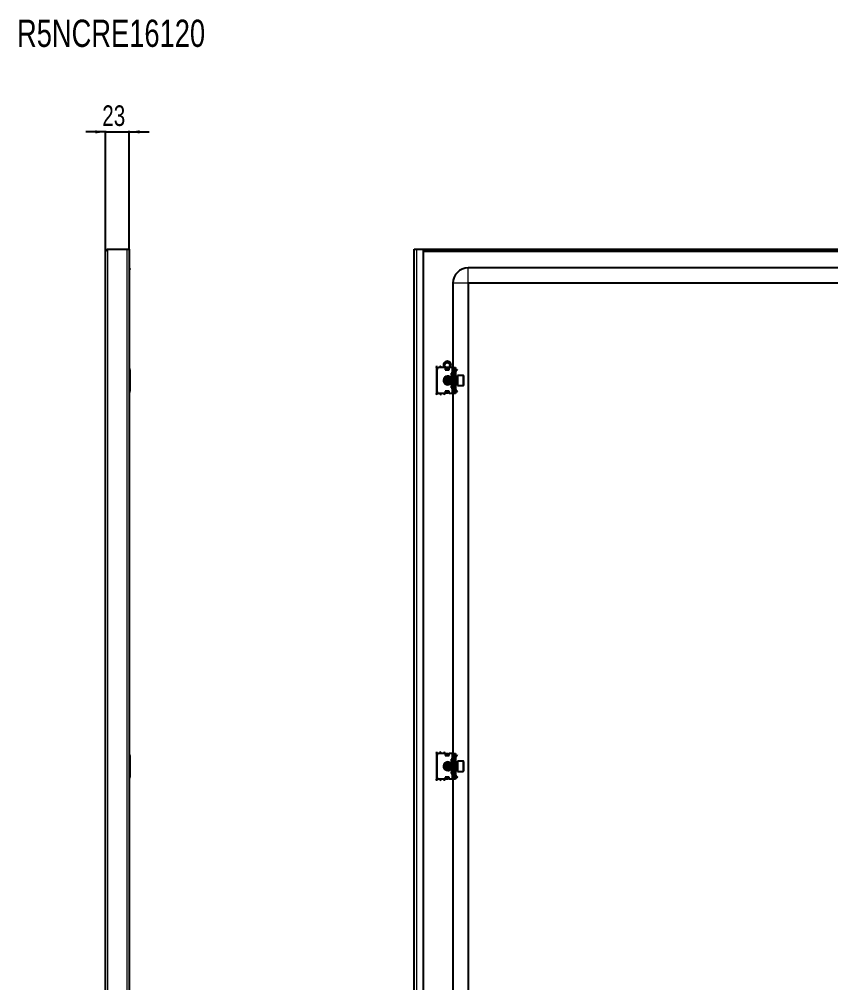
# Model space of a CAD drawing. Header units: millimetres. Extents: x -918 to 2356, y -718 to 1192.
# Drawn here: x 778 to 1567, y 255 to 1192 of the extents above; entities that cross this region are included whole.
import ezdxf

# ---------------------------------------------------------------- set-up
doc = ezdxf.new("R2010")
doc.units = ezdxf.units.MM
doc.layers.add('FORMAT', color=7, linetype='Continuous')
doc.styles.add('SLDTEXTSTYLE0', font='TXT', dxfattribs={"width": 0.75})
doc.dimstyles.new('SLDDIMSTYLE0', dxfattribs={"dimtxt": 20, "dimasz": 10, "dimexe": 0, "dimexo": 0.0625, "dimgap": 5, "dimtad": 2, "dimdec": 1, "dimrnd": 1e-09, "dimzin": 12, "dimdsep": 46, "dimtxsty": 'SLDTEXTSTYLE0', "dimsah": 1, "dimcen": 0.09, "dimadec": 0, "dimazin": 3, "dimtfac": 1, "dimtmove": 0, "dimatfit": 0, "dimfxl": 0, "dimfrac": 2, "dimtolj": 1, "dimtzin": 12, "dimarcsym": 0})

# ---------------------------------------------------------------- blocks, each defined once
blk = doc.blocks.new('_D')
at = {"layer": 'FORMAT'}
for p, q in [((862.25, 1082.45), (843.02, 1082.45)), ((862.25, 966.19), (862.25, 1083.45)), ((862.25, 1082.45), (885.25, 1082.45)), ((885.25, 968.29), (885.25, 1083.45)), ((885.25, 1082.45), (904.48, 1082.45))]:
    blk.add_line(p, q, dxfattribs=at)
for points in [[(862.25, 1082.45), (852.25, 1083.99), (852.25, 1080.91)], [(885.25, 1082.45), (895.25, 1080.91), (895.25, 1083.99)]]:
    blk.add_solid(points, dxfattribs=at)
at = {"layer": 'FORMAT', "insert": (858.97, 1108.23), "char_height": 20, "attachment_point": 1, "style": 'SLDTEXTSTYLE0'}
blk.add_mtext('23', dxfattribs=at)

msp = doc.modelspace()

# ---------------------------------------------------------------- linework, layer by layer
at = {"color": 7, "linetype": 'Continuous', "lineweight": 25}
for p, q in [((862.25, -584.62), (862.25, 966.18)), ((864.35, 968.28), (883.15, 968.28)), ((883.15, 968.28), (885.25, 968.28)), ((885.25, 968.28), (885.25, -586.72)), ((1162.36, 968.28), (1164.46, 968.28)), ((1162.36, -586.72), (1162.36, 968.28)), ((1164.46, 968.28), (1170.86, 968.28)), ((1170.86, 968.28), (1170.86, -586.72)), ((1170.86, 968.28), (2347.86, 968.28)), ((1170.86, 966.78), (2347.86, 966.78)), ((862.25, 961.07), (861.95, 961.07)), ((861.95, 949.91), (861.95, 961.07)), ((861.95, 949.5), (861.95, 949.91)), ((861.95, 949.5), (862.25, 949.5)), ((885.25, 949.78), (885.75, 949.78)), ((885.25, 948.28), (885.75, 948.78)), ((885.75, 949.78), (885.75, 948.78)), ((1746.86, 950.28), (1214.86, 950.28)), ((1199.86, 935.28), (1199.86, 853.28)), ((2303.86, 935.28), (1214.86, 935.28)), ((1214.86, 935.28), (1214.86, -553.72)), ((1183.86, 853.53), (1183.86, 828.03)), ((1192.36, 853.28), (1186.36, 853.28)), ((1192.36, 853.28), (1192.36, 851.28)), ((1192.56, 852.49), (1192.36, 852.61)), ((1192.56, 851.28), (1192.56, 852.49)), ((1192.61, 852.9), (1192.94, 853.14)), ((1193.11, 852.9), (1192.61, 852.55)), ((1192.61, 852.55), (1192.61, 852.9)), ((1192.61, 851.64), (1192.61, 852.55)), ((1193.11, 853.06), (1193.11, 852.9)), ((1193.11, 852.9), (1193.51, 852.9)), ((1195.2, 852.9), (1195.61, 852.9)), ((1195.61, 852.9), (1195.61, 853.06)), ((1196.11, 852.55), (1195.61, 852.9)), ((1195.77, 853.14), (1196.11, 852.9)), ((1196.11, 852.9), (1196.11, 852.55)), ((1196.36, 852.61), (1196.11, 852.47)), ((1196.11, 852.55), (1196.11, 851.64)), ((1196.36, 851.28), (1196.36, 853.28)), ((1198.86, 853.28), (1196.36, 853.28)), ((1200.36, 853.28), (1198.86, 853.28)), ((1200.36, 851.28), (1200.36, 853.28)), ((1200.36, 853.28), (1202.36, 853.28)), ((1202.36, 853.28), (1202.36, 853.02)), ((1202.36, 853.02), (1202.36, 828.55)), ((862.25, 846.57), (861.95, 846.57)), ((861.95, 835), (861.95, 846.57)), ((885.75, 851.28), (885.75, 830.28)), ((1184.36, 851.28), (1184.36, 830.28)), ((1192.36, 851.28), (1196.36, 851.28)), ((1192.61, 851.28), (1192.61, 851.64)), ((1194.91, 843.78), (1194.36, 843.23)), ((1194.36, 843.23), (1194.36, 838.34)), ((1194.97, 843.78), (1194.91, 843.78)), ((1194.91, 843.78), (1194.91, 837.78)), ((1195.36, 843.23), (1194.97, 843.78)), ((1194.97, 843.78), (1194.97, 839.64)), ((1195.74, 843.78), (1195.36, 843.23)), ((1195.36, 843.23), (1195.36, 839.85)), ((1195.97, 843.78), (1195.74, 843.78)), ((1195.74, 843.78), (1195.74, 839.64)), ((1196.36, 843.23), (1195.97, 843.78)), ((1195.97, 843.78), (1195.97, 839.64)), ((1196.11, 851.64), (1196.11, 851.28)), ((1196.19, 843.47), (1196.43, 843.34)), ((1196.74, 843.78), (1196.36, 843.23)), ((1196.36, 843.23), (1196.36, 839.85)), ((1196.97, 843.78), (1196.74, 843.78)), ((1196.74, 843.78), (1196.74, 839.64)), ((1197.36, 843.23), (1196.97, 843.78)), ((1196.97, 843.78), (1196.97, 839.64)), ((1197.74, 843.78), (1197.36, 843.23)), ((1197.36, 843.23), (1197.36, 839.85)), ((1197.97, 843.78), (1197.74, 843.78)), ((1197.74, 843.78), (1197.74, 839.64)), ((1198.36, 843.23), (1197.97, 843.78)), ((1197.97, 843.78), (1197.97, 839.64)), ((1198.36, 847.78), (1198.36, 845.78)), ((1198.86, 847.78), (1198.36, 847.78)), ((1198.36, 846.03), (1199.36, 846.03)), ((1198.36, 845.78), (1200.03, 844.82)), ((1199.86, 844.78), (1198.36, 844.78)), ((1198.36, 844.78), (1198.36, 836.78)), ((1200.36, 847.78), (1198.86, 847.78)), ((1199.36, 846.03), (1199.86, 846.03)), ((1199.86, 846.03), (1199.86, 844.92)), ((1200.36, 851.28), (1200.36, 830.28)), ((1201.36, 830.28), (1201.36, 851.28)), ((1202.36, 852.2), (1202.56, 851.99)), ((1202.86, 849.53), (1202.36, 849.53)), ((1202.86, 846.03), (1202.36, 846.03)), ((1202.74, 843.78), (1202.36, 843.23)), ((1202.97, 843.78), (1202.74, 843.78)), ((1202.74, 843.78), (1202.74, 839.64)), ((1202.86, 851.28), (1202.86, 850.82)), ((1202.86, 846.03), (1202.86, 849.53)), ((1202.86, 843.78), (1202.86, 846.03)), ((1202.94, 850.95), (1203.92, 851.92)), ((1203.3, 850.59), (1202.94, 850.95)), ((1203.36, 843.23), (1202.97, 843.78)), ((1202.97, 843.78), (1202.97, 839.64)), ((1203.3, 850.59), (1204.27, 851.57)), ((1203.74, 843.78), (1203.36, 843.23)), ((1203.36, 843.23), (1203.36, 839.85)), ((1204.11, 843.78), (1203.74, 843.78)), ((1203.74, 843.78), (1203.74, 839.64)), ((1203.92, 851.92), (1204.27, 851.57)), ((1209.76, 845.78), (1204.36, 845.78)), ((1204.36, 845.78), (1204.36, 835.78)), ((1210.36, 845.18), (1210.36, 836.38)), ((861.95, 835), (862.25, 835)), ((1193.83, 838.22), (1194.66, 838.03)), ((1194.36, 838.34), (1194.91, 837.78)), ((1194.91, 837.78), (1194.97, 837.78)), ((1194.97, 839.64), (1194.97, 837.78)), ((1194.97, 837.78), (1195.36, 838.34)), ((1195.15, 838.04), (1195.52, 838.1)), ((1195.36, 839.85), (1195.36, 838.34)), ((1195.36, 838.34), (1195.74, 837.78)), ((1195.74, 839.64), (1195.74, 837.78)), ((1195.74, 837.78), (1195.97, 837.78)), ((1195.97, 839.64), (1195.97, 837.78)), ((1195.97, 837.78), (1196.36, 838.34)), ((1196.43, 838.23), (1196.19, 838.09)), ((1196.36, 839.85), (1196.36, 838.34)), ((1196.36, 838.34), (1196.74, 837.78)), ((1196.74, 839.64), (1196.74, 837.78)), ((1196.74, 837.78), (1196.97, 837.78)), ((1196.97, 839.64), (1196.97, 837.78)), ((1196.97, 837.78), (1197.36, 838.34)), ((1197.36, 839.85), (1197.36, 838.34)), ((1197.36, 838.34), (1197.74, 837.78)), ((1197.74, 839.64), (1197.74, 837.78)), ((1197.74, 837.78), (1197.97, 837.78)), ((1197.97, 839.64), (1197.97, 837.78)), ((1197.97, 837.78), (1198.36, 838.34)), ((1198.36, 836.78), (1199.86, 836.78)), ((1200.03, 836.75), (1198.36, 835.78)), ((1198.36, 835.78), (1198.36, 833.78)), ((1199.36, 835.53), (1198.36, 835.53)), ((1198.36, 833.78), (1198.86, 833.78)), ((1198.86, 833.78), (1200.36, 833.78)), ((1199.86, 835.53), (1199.36, 835.53)), ((1199.86, 836.65), (1199.86, 835.53)), ((1202.36, 838.34), (1202.74, 837.78)), ((1202.36, 835.53), (1202.86, 835.53)), ((1202.74, 839.64), (1202.74, 837.78)), ((1202.74, 837.78), (1202.97, 837.78)), ((1202.86, 835.53), (1202.86, 837.78)), ((1202.86, 832.03), (1202.86, 835.53)), ((1202.97, 839.64), (1202.97, 837.78)), ((1202.97, 837.78), (1203.36, 838.34)), ((1203.36, 839.85), (1203.36, 838.34)), ((1203.36, 838.34), (1203.74, 837.78)), ((1203.74, 839.64), (1203.74, 837.78)), ((1203.74, 837.78), (1204.11, 837.78)), ((1204.36, 835.78), (1209.76, 835.78)), ((1192.36, 828.28), (1186.36, 828.28)), ((1191.86, 828.28), (1191.86, 828.03)), ((1196.36, 830.28), (1192.36, 830.28)), ((1192.36, 830.28), (1192.36, 828.28)), ((1192.36, 828.4), (1192.56, 828.4)), ((1192.56, 828.4), (1192.56, 830.28)), ((1192.61, 829.93), (1192.61, 830.28)), ((1192.61, 829.02), (1192.61, 829.93)), ((1192.61, 829.02), (1193.11, 828.66)), ((1192.61, 828.66), (1192.61, 829.02)), ((1193.11, 828.31), (1192.61, 828.66)), ((1195.61, 828.66), (1193.11, 828.66)), ((1193.11, 828.66), (1193.11, 828.31)), ((1195.61, 828.31), (1193.11, 828.31)), ((1195.61, 828.66), (1196.11, 829.02)), ((1195.61, 828.31), (1195.61, 828.66)), ((1196.11, 828.66), (1195.61, 828.31)), ((1196.11, 830.28), (1196.11, 829.93)), ((1196.11, 829.93), (1196.11, 829.02)), ((1196.11, 829.02), (1196.11, 828.66)), ((1196.36, 828.28), (1196.36, 830.28)), ((1198.86, 828.28), (1196.36, 828.28)), ((1200.36, 828.28), (1198.86, 828.28)), ((1199.86, 828.28), (1199.86, 478.28)), ((1200.36, 828.28), (1200.36, 830.28)), ((1202.36, 828.28), (1200.36, 828.28)), ((1202.86, 832.03), (1202.36, 832.03)), ((1202.56, 829.58), (1202.36, 829.37)), ((1202.36, 828.55), (1202.36, 828.28)), ((1202.86, 830.28), (1202.86, 830.68)), ((1203.3, 830.97), (1202.94, 830.62)), ((1202.94, 830.62), (1203.92, 829.64)), ((1203.3, 830.97), (1204.27, 830)), ((1203.92, 829.64), (1204.27, 830)), ((1183.86, 478.53), (1183.86, 453.03)), ((1192.36, 478.28), (1186.36, 478.28)), ((1191.86, 478.53), (1191.86, 478.28)), ((1192.36, 478.28), (1192.36, 476.28)), ((1192.56, 478.17), (1192.36, 478.17)), ((1192.56, 476.28), (1192.56, 478.17)), ((1192.61, 477.9), (1193.11, 478.26)), ((1193.11, 477.9), (1192.61, 477.55)), ((1192.61, 477.55), (1192.61, 477.9)), ((1193.11, 478.26), (1193.11, 477.9)), ((1193.11, 478.26), (1195.61, 478.26)), ((1193.11, 477.9), (1195.61, 477.9)), ((1195.61, 477.9), (1195.61, 478.26)), ((1195.61, 478.26), (1196.11, 477.9)), ((1196.11, 477.55), (1195.61, 477.9)), ((1196.11, 477.9), (1196.11, 477.55)), ((1196.36, 476.28), (1196.36, 478.28)), ((1198.86, 478.28), (1196.36, 478.28)), ((1200.36, 478.28), (1198.86, 478.28)), ((1200.36, 476.28), (1200.36, 478.28)), ((1200.36, 478.28), (1202.36, 478.28)), ((1202.36, 478.28), (1202.36, 478.02)), ((1202.36, 478.02), (1202.36, 453.55)), ((862.25, 471.57), (861.95, 471.57)), ((861.95, 460), (861.95, 471.57)), ((885.75, 476.28), (885.75, 455.28)), ((1184.36, 476.28), (1184.36, 455.28)), ((1192.36, 476.28), (1196.36, 476.28)), ((1192.61, 476.64), (1192.61, 477.55)), ((1192.61, 476.28), (1192.61, 476.64)), ((1194.91, 468.78), (1194.36, 468.23)), ((1194.97, 468.78), (1194.91, 468.78)), ((1194.91, 468.78), (1194.91, 462.78)), ((1195.36, 468.23), (1194.97, 468.78)), ((1194.97, 468.78), (1194.97, 464.64)), ((1195.74, 468.78), (1195.36, 468.23)), ((1195.97, 468.78), (1195.74, 468.78)), ((1195.74, 468.78), (1195.74, 464.64)), ((1196.36, 468.23), (1195.97, 468.78)), ((1195.97, 468.78), (1195.97, 464.64)), ((1196.11, 477.55), (1196.11, 476.64)), ((1196.11, 476.64), (1196.11, 476.28)), ((1196.19, 468.47), (1196.43, 468.34)), ((1196.74, 468.78), (1196.36, 468.23)), ((1196.97, 468.78), (1196.74, 468.78)), ((1196.74, 468.78), (1196.74, 464.64)), ((1197.36, 468.23), (1196.97, 468.78)), ((1196.97, 468.78), (1196.97, 464.64)), ((1197.74, 468.78), (1197.36, 468.23)), ((1197.97, 468.78), (1197.74, 468.78)), ((1197.74, 468.78), (1197.74, 464.64)), ((1198.36, 468.23), (1197.97, 468.78)), ((1197.97, 468.78), (1197.97, 464.64)), ((1198.36, 472.78), (1198.36, 470.78)), ((1198.86, 472.78), (1198.36, 472.78)), ((1198.36, 471.03), (1199.36, 471.03)), ((1198.36, 470.78), (1200.03, 469.82)), ((1199.86, 469.78), (1198.36, 469.78)), ((1198.36, 469.78), (1198.36, 461.78)), ((1200.36, 472.78), (1198.86, 472.78)), ((1199.36, 471.03), (1199.86, 471.03)), ((1199.86, 471.03), (1199.86, 469.92)), ((1200.36, 476.28), (1200.36, 455.28)), ((1201.36, 455.28), (1201.36, 476.28)), ((1202.36, 477.2), (1202.56, 476.99)), ((1202.86, 474.53), (1202.36, 474.53)), ((1202.86, 471.03), (1202.36, 471.03)), ((1202.74, 468.78), (1202.36, 468.23)), ((1202.97, 468.78), (1202.74, 468.78)), ((1202.74, 468.78), (1202.74, 464.64)), ((1202.86, 476.28), (1202.86, 475.82)), ((1202.86, 471.03), (1202.86, 474.53)), ((1202.86, 468.78), (1202.86, 471.03)), ((1202.94, 475.95), (1203.92, 476.92)), ((1203.3, 475.59), (1202.94, 475.95)), ((1203.36, 468.23), (1202.97, 468.78)), ((1202.97, 468.78), (1202.97, 464.64)), ((1203.3, 475.59), (1204.27, 476.57)), ((1203.74, 468.78), (1203.36, 468.23)), ((1204.11, 468.78), (1203.74, 468.78)), ((1203.74, 468.78), (1203.74, 464.64)), ((1203.92, 476.92), (1204.27, 476.57)), ((1209.76, 470.78), (1204.36, 470.78)), ((1204.36, 470.78), (1204.36, 460.78)), ((1210.36, 470.18), (1210.36, 461.38)), ((861.95, 460), (862.25, 460)), ((1193.83, 463.22), (1194.66, 463.03)), ((1194.36, 468.23), (1194.36, 463.34)), ((1194.36, 463.34), (1194.91, 462.78)), ((1194.91, 462.78), (1194.97, 462.78)), ((1194.97, 464.64), (1194.97, 462.78)), ((1194.97, 462.78), (1195.36, 463.34)), ((1195.15, 463.04), (1195.52, 463.1)), ((1195.36, 468.23), (1195.36, 464.85)), ((1195.36, 464.85), (1195.36, 463.34)), ((1195.36, 463.34), (1195.74, 462.78)), ((1195.74, 464.64), (1195.74, 462.78)), ((1195.74, 462.78), (1195.97, 462.78)), ((1195.97, 464.64), (1195.97, 462.78)), ((1195.97, 462.78), (1196.36, 463.34)), ((1196.43, 463.23), (1196.19, 463.09)), ((1196.36, 468.23), (1196.36, 464.85)), ((1196.36, 464.85), (1196.36, 463.34)), ((1196.36, 463.34), (1196.74, 462.78)), ((1196.74, 464.64), (1196.74, 462.78)), ((1196.74, 462.78), (1196.97, 462.78)), ((1196.97, 464.64), (1196.97, 462.78)), ((1196.97, 462.78), (1197.36, 463.34)), ((1197.36, 468.23), (1197.36, 464.85)), ((1197.36, 464.85), (1197.36, 463.34)), ((1197.36, 463.34), (1197.74, 462.78)), ((1197.74, 464.64), (1197.74, 462.78)), ((1197.74, 462.78), (1197.97, 462.78)), ((1197.97, 464.64), (1197.97, 462.78)), ((1197.97, 462.78), (1198.36, 463.34)), ((1198.36, 461.78), (1199.86, 461.78)), ((1200.03, 461.75), (1198.36, 460.78)), ((1198.36, 460.78), (1198.36, 458.78)), ((1199.36, 460.53), (1198.36, 460.53)), ((1199.86, 460.53), (1199.36, 460.53)), ((1199.86, 461.65), (1199.86, 460.53)), ((1202.36, 463.34), (1202.74, 462.78)), ((1202.36, 460.53), (1202.86, 460.53)), ((1202.74, 464.64), (1202.74, 462.78)), ((1202.74, 462.78), (1202.97, 462.78)), ((1202.86, 460.53), (1202.86, 462.78)), ((1202.86, 457.03), (1202.86, 460.53)), ((1202.97, 464.64), (1202.97, 462.78)), ((1202.97, 462.78), (1203.36, 463.34)), ((1203.36, 468.23), (1203.36, 464.85)), ((1203.36, 464.85), (1203.36, 463.34)), ((1203.36, 463.34), (1203.74, 462.78)), ((1203.74, 464.64), (1203.74, 462.78)), ((1203.74, 462.78), (1204.11, 462.78)), ((1204.36, 460.78), (1209.76, 460.78)), ((1192.36, 453.28), (1186.36, 453.28)), ((1191.86, 453.28), (1191.86, 453.03)), ((1196.36, 455.28), (1192.36, 455.28)), ((1192.36, 455.28), (1192.36, 453.28)), ((1192.36, 453.4), (1192.56, 453.4)), ((1192.56, 453.4), (1192.56, 455.28)), ((1192.61, 454.93), (1192.61, 455.28)), ((1192.61, 454.02), (1192.61, 454.93)), ((1192.61, 454.02), (1193.11, 453.66)), ((1192.61, 453.66), (1192.61, 454.02)), ((1193.11, 453.31), (1192.61, 453.66)), ((1195.61, 453.66), (1193.11, 453.66)), ((1193.11, 453.66), (1193.11, 453.31)), ((1195.61, 453.31), (1193.11, 453.31)), ((1195.61, 453.66), (1196.11, 454.02)), ((1195.61, 453.31), (1195.61, 453.66)), ((1196.11, 453.66), (1195.61, 453.31)), ((1196.11, 455.28), (1196.11, 454.93)), ((1196.11, 454.93), (1196.11, 454.02)), ((1196.11, 454.02), (1196.11, 453.66)), ((1196.36, 453.28), (1196.36, 455.28)), ((1198.86, 453.28), (1196.36, 453.28)), ((1198.36, 458.78), (1198.86, 458.78)), ((1198.86, 458.78), (1200.36, 458.78)), ((1200.36, 453.28), (1198.86, 453.28)), ((1199.86, 453.28), (1199.86, -71.72)), ((1200.36, 453.28), (1200.36, 455.28)), ((1202.36, 453.28), (1200.36, 453.28)), ((1202.86, 457.03), (1202.36, 457.03)), ((1202.56, 454.58), (1202.36, 454.37)), ((1202.36, 453.55), (1202.36, 453.28)), ((1202.86, 455.28), (1202.86, 455.68)), ((1203.3, 455.97), (1202.94, 455.62)), ((1202.94, 455.62), (1203.92, 454.64)), ((1203.3, 455.97), (1204.27, 455)), ((1203.92, 454.64), (1204.27, 455))]:
    msp.add_line(p, q, dxfattribs=at)
at = {"color": 8, "linetype": 'Continuous', "lineweight": 18}
for p, q in [((864.35, -586.72), (864.35, 968.28)), ((883.15, -586.72), (883.15, 968.28)), ((1164.46, 968.28), (1164.46, -586.72)), ((1170.86, 966.18), (2347.86, 966.18)), ((1214.86, 935.28), (1214.86, 950.28)), ((1214.86, 935.28), (1199.86, 935.28)), ((1183.86, 853.53), (1187.86, 853.53)), ((1187.86, 853.53), (1191.36, 853.53)), ((1198.86, 853.28), (1198.86, 847.78)), ((1196.11, 851.64), (1192.61, 851.64)), ((1199.36, 847.78), (1199.36, 846.03)), ((1199.86, 836.78), (1199.86, 844.78)), ((1201.36, 851.28), (1200.36, 851.28)), ((1202.36, 851.78), (1202.56, 851.99)), ((1202.36, 851.28), (1202.86, 851.28)), ((1204.11, 843.56), (1204.11, 843.78)), ((1204.11, 837.78), (1204.11, 843.56)), ((1209.76, 835.78), (1209.76, 845.78)), ((1198.86, 833.78), (1198.86, 828.28)), ((1199.36, 835.53), (1199.36, 833.78)), ((1183.86, 828.03), (1187.86, 828.03)), ((1191.86, 828.03), (1187.86, 828.03)), ((1192.61, 829.93), (1196.11, 829.93)), ((1200.36, 830.28), (1201.36, 830.28)), ((1202.36, 830.28), (1202.86, 830.28)), ((1202.36, 829.78), (1202.56, 829.58)), ((1183.86, 478.53), (1187.86, 478.53)), ((1187.86, 478.53), (1191.86, 478.53)), ((1198.86, 478.28), (1198.86, 472.78)), ((1196.11, 476.64), (1192.61, 476.64)), ((1199.36, 472.78), (1199.36, 471.03)), ((1199.86, 461.78), (1199.86, 469.78)), ((1201.36, 476.28), (1200.36, 476.28)), ((1202.36, 476.78), (1202.56, 476.99)), ((1202.36, 476.28), (1202.86, 476.28)), ((1204.11, 468.56), (1204.11, 468.78)), ((1204.11, 462.78), (1204.11, 468.56)), ((1209.76, 460.78), (1209.76, 470.78)), ((1199.36, 460.53), (1199.36, 458.78)), ((1183.86, 453.03), (1187.86, 453.03)), ((1191.86, 453.03), (1187.86, 453.03)), ((1192.61, 454.93), (1196.11, 454.93)), ((1198.86, 458.78), (1198.86, 453.28)), ((1200.36, 455.28), (1201.36, 455.28)), ((1202.36, 455.28), (1202.86, 455.28)), ((1202.36, 454.78), (1202.56, 454.58))]:
    msp.add_line(p, q, dxfattribs=at)
at = {"color": 7, "linetype": 'Continuous', "lineweight": 25, "flags": 128}
for points in [[(1195.52, 843.46), (1195.39, 843.49), (1195.15, 843.53)], [(1195.52, 468.46), (1195.39, 468.49), (1195.15, 468.53)]]:
    msp.add_lwpolyline(points, dxfattribs=at)
at = {"color": 7, "linetype": 'Continuous', "lineweight": 25}
for radius in [3, 2.5]:
    msp.add_circle((1194.36, 855.78), radius, dxfattribs=at)
for centre, radius, start, end in [((1214.86, 935.28), 15, 90, 180), ((883.75, 851.28), 2, 0, 41.40962), ((1186.36, 851.28), 2, 90, 180), ((1194.36, 855.78), 3.75, 0, 221.81031), ((1194.36, 855.78), 3.75, 318.18969, 0), ((1203.36, 851.28), 2, 120, 180), ((1194.86, 840.78), 4, 45.71765, 270), ((1194.86, 840.78), 3, 74.33161, 285.66839), ((1194.86, 840.78), 2.76, 94.01261, 248.2426), ((1194.86, 840.78), 2.45, 101.79772, 258.20228), ((1199.86, 845.28), 0.5, 270, 0), ((1201.86, 851.28), 1, 0, 45), ((1204.11, 844.03), 0.25, 270, 0), ((1209.76, 845.18), 0.6, 0, 90), ((1194.86, 840.78), 4, 270, 314.28235), ((1199.86, 836.28), 0.5, 0, 90), ((1204.11, 837.53), 0.25, 360, 90), ((1209.76, 836.38), 0.6, 270, 360), ((883.75, 830.28), 2, 318.59038, 0), ((1186.36, 830.28), 2, 180, 270), ((1203.36, 830.28), 2, 180, 240), ((1201.86, 830.28), 1, 315, 0), ((1186.36, 476.28), 2, 90, 180), ((1203.36, 476.28), 2, 120, 180), ((883.75, 476.28), 2, 0, 41.40962), ((1194.86, 465.78), 4, 45.71765, 270), ((1194.86, 465.78), 3, 74.33161, 285.66839), ((1194.86, 465.78), 2.76, 94.01261, 248.2426), ((1199.86, 470.28), 0.5, 270, 360), ((1201.86, 476.28), 1, 0, 45), ((1204.11, 469.03), 0.25, 270, 0), ((1209.76, 470.18), 0.6, 0, 90), ((1194.86, 465.78), 2.45, 101.79772, 258.20228), ((1194.86, 465.78), 4, 270, 314.28235), ((1199.86, 461.28), 0.5, 0, 90), ((1204.11, 462.53), 0.25, 360, 90), ((1209.76, 461.38), 0.6, 270, 360), ((883.75, 455.28), 2, 318.59038, 0), ((1186.36, 455.28), 2, 180, 270), ((1203.36, 455.28), 2, 180, 240), ((1201.86, 455.28), 1, 315, 0)]:
    msp.add_arc(centre, radius, start, end, dxfattribs=at)
at = {"color": 8, "linetype": 'Continuous', "lineweight": 18}
for centre, start, end in [((1194.86, 840.78), 38.94244, 270), ((1194.86, 840.78), 270, 321.05756), ((1194.86, 465.78), 38.94244, 270), ((1194.86, 465.78), 270, 321.05756)]:
    msp.add_arc(centre, 4.5, start, end, dxfattribs=at)
at = {"color": 7, "linetype": 'Continuous', "lineweight": 25}
for points, knots in [([(864.35, 968.28), (864.07, 968.11), (863.81, 967.93), (863.29, 967.58), (863.06, 967.41), (862.67, 967.06), (862.52, 966.89), (862.31, 966.53), (862.25, 966.36), (862.25, 966.18)], [0, 0, 0, 0, 0.25, 0.25, 0.5, 0.5, 0.75, 0.75, 1, 1, 1, 1]), ([(1183.86, 853.53), (1183.95, 853.78), (1184.14, 854.26), (1184.33, 854.66), (1184.43, 854.86)], [0, 0, 0, 0, 0.502065, 1, 1, 1, 1]), ([(1187.28, 854.85), (1187.36, 854.69), (1187.54, 854.34), (1187.73, 853.85), (1187.84, 853.57), (1187.86, 853.53)], [0, 0, 0, 0, 0.415483, 0.917152, 1, 1, 1, 1]), ([(1187.86, 853.53), (1187.95, 853.78), (1188.14, 854.26), (1188.33, 854.66), (1188.43, 854.86)], [0, 0, 0, 0, 0.502065, 1, 1, 1, 1]), ([(1202.94, 850.95), (1202.79, 850.76), (1202.48, 850.38), (1202.36, 849.85), (1202.36, 849.57), (1202.36, 849.53)], [0, 0, 0, 0, 0.461863, 0.923726, 1, 1, 1, 1]), ([(1203.3, 850.59), (1203.18, 850.44), (1202.99, 850.22), (1202.87, 849.84), (1202.86, 849.64), (1202.86, 849.53)], [0, 0, 0, 0, 0.485042, 0.738404, 1, 1, 1, 1]), ([(1184.43, 826.72), (1184.35, 826.88), (1184.17, 827.22), (1183.98, 827.71), (1183.87, 827.99), (1183.86, 828.03)], [0, 0, 0, 0, 0.4154826, 0.9171518, 1, 1, 1, 1]), ([(1187.86, 828.03), (1187.76, 827.79), (1187.57, 827.3), (1187.38, 826.91), (1187.28, 826.71)], [0, 0, 0, 0, 0.502065, 1, 1, 1, 1]), ([(1188.43, 826.72), (1188.35, 826.88), (1188.17, 827.22), (1187.98, 827.71), (1187.87, 827.99), (1187.86, 828.03)], [0, 0, 0, 0, 0.415483, 0.917152, 1, 1, 1, 1]), ([(1191.86, 828.03), (1191.81, 827.91), (1191.71, 827.67), (1191.57, 827.32), (1191.43, 826.99), (1191.33, 826.81), (1191.28, 826.71)], [0, 0, 0, 0, 0.2474545, 0.5020799, 0.7495343, 1, 1, 1, 1]), ([(1202.36, 832.03), (1202.38, 831.79), (1202.43, 831.31), (1202.72, 830.85), (1202.91, 830.65), (1202.94, 830.62)], [0, 0, 0, 0, 0.461863, 0.923726, 1, 1, 1, 1]), ([(1202.86, 832.03), (1202.88, 831.84), (1202.91, 831.55), (1203.09, 831.2), (1203.23, 831.05), (1203.3, 830.97)], [0, 0, 0, 0, 0.485042, 0.738404, 1, 1, 1, 1]), ([(1183.86, 478.53), (1183.95, 478.78), (1184.14, 479.26), (1184.33, 479.66), (1184.43, 479.86)], [0, 0, 0, 0, 0.502065, 1, 1, 1, 1]), ([(1187.28, 479.85), (1187.36, 479.69), (1187.54, 479.34), (1187.73, 478.85), (1187.84, 478.57), (1187.86, 478.53)], [0, 0, 0, 0, 0.415483, 0.917152, 1, 1, 1, 1]), ([(1187.86, 478.53), (1187.95, 478.78), (1188.14, 479.26), (1188.33, 479.66), (1188.43, 479.86)], [0, 0, 0, 0, 0.502065, 1, 1, 1, 1]), ([(1191.28, 479.85), (1191.36, 479.69), (1191.54, 479.34), (1191.73, 478.85), (1191.84, 478.57), (1191.86, 478.53)], [0, 0, 0, 0, 0.415483, 0.917152, 1, 1, 1, 1]), ([(1202.94, 475.95), (1202.79, 475.76), (1202.48, 475.38), (1202.36, 474.85), (1202.36, 474.57), (1202.36, 474.53)], [0, 0, 0, 0, 0.461863, 0.923726, 1, 1, 1, 1]), ([(1203.3, 475.59), (1203.18, 475.44), (1202.99, 475.22), (1202.87, 474.84), (1202.86, 474.64), (1202.86, 474.53)], [0, 0, 0, 0, 0.485042, 0.738404, 1, 1, 1, 1]), ([(1184.43, 451.72), (1184.35, 451.88), (1184.17, 452.22), (1183.98, 452.71), (1183.87, 452.99), (1183.86, 453.03)], [0, 0, 0, 0, 0.415483, 0.917152, 1, 1, 1, 1]), ([(1187.86, 453.03), (1187.76, 452.79), (1187.57, 452.3), (1187.38, 451.91), (1187.28, 451.71)], [0, 0, 0, 0, 0.502065, 1, 1, 1, 1]), ([(1188.43, 451.72), (1188.35, 451.88), (1188.17, 452.22), (1187.98, 452.71), (1187.87, 452.99), (1187.86, 453.03)], [0, 0, 0, 0, 0.415483, 0.917152, 1, 1, 1, 1]), ([(1191.86, 453.03), (1191.81, 452.91), (1191.71, 452.67), (1191.57, 452.32), (1191.43, 451.99), (1191.33, 451.81), (1191.28, 451.71)], [0, 0, 0, 0, 0.247454, 0.50208, 0.749534, 1, 1, 1, 1]), ([(1202.36, 457.03), (1202.38, 456.79), (1202.43, 456.31), (1202.72, 455.85), (1202.91, 455.65), (1202.94, 455.62)], [0, 0, 0, 0, 0.461863, 0.923726, 1, 1, 1, 1]), ([(1202.86, 457.03), (1202.88, 456.84), (1202.91, 456.55), (1203.09, 456.2), (1203.23, 456.05), (1203.3, 455.97)], [0, 0, 0, 0, 0.485042, 0.738404, 1, 1, 1, 1])]:
    msp.add_open_spline(points, degree=3, knots=knots, dxfattribs=at)

# ---------------------------------------------------------------- texts
at = {"layer": 'FORMAT', "insert": (776.08, 1191.54), "char_height": 26.4583, "attachment_point": 1, "style": 'SLDTEXTSTYLE0'}
msp.add_mtext('R5NCRE16120', dxfattribs=at)

# ---------------------------------------------------------------- dimensions: what is measured, and where the dimension line sits
at = {"layer": 'FORMAT'}
dim = msp.add_linear_dim(base=(885.25, 1082.45), p1=(862.25, 966.18), p2=(885.25, 968.28), dimstyle='SLDDIMSTYLE0', dxfattribs=at)
dim.commit()
dim.dimension.update_dxf_attribs({"geometry": '_D', "text_midpoint": (873.75, 1082.45), "dimtype": 160})

doc.saveas('drawing.dxf')
